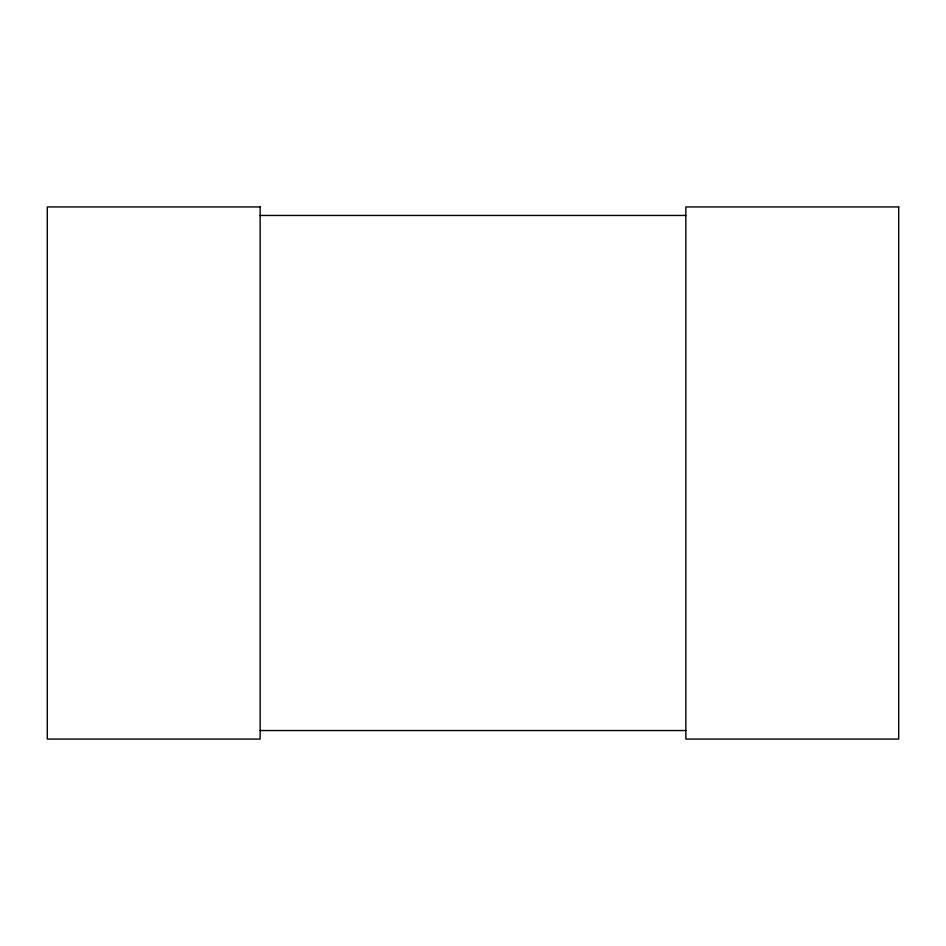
<?xml version="1.0" encoding="UTF-8"?>
<svg xmlns="http://www.w3.org/2000/svg" width="946" height="946" viewBox="0 0 946 946"><rect width="100%" height="100%" fill="white"/><g stroke="black" fill="none" stroke-linecap="round" stroke-linejoin="round"><path stroke-width="1.42" d="M260.15 215.452L685.85 215.452M260.15 730.548L685.85 730.548M260.15 206.938L47.3 206.938L47.3 739.063L260.15 739.063L260.15 206.938M898.7 206.938L685.85 206.938L685.85 739.063L898.7 739.063L898.7 206.938"/></g></svg>
